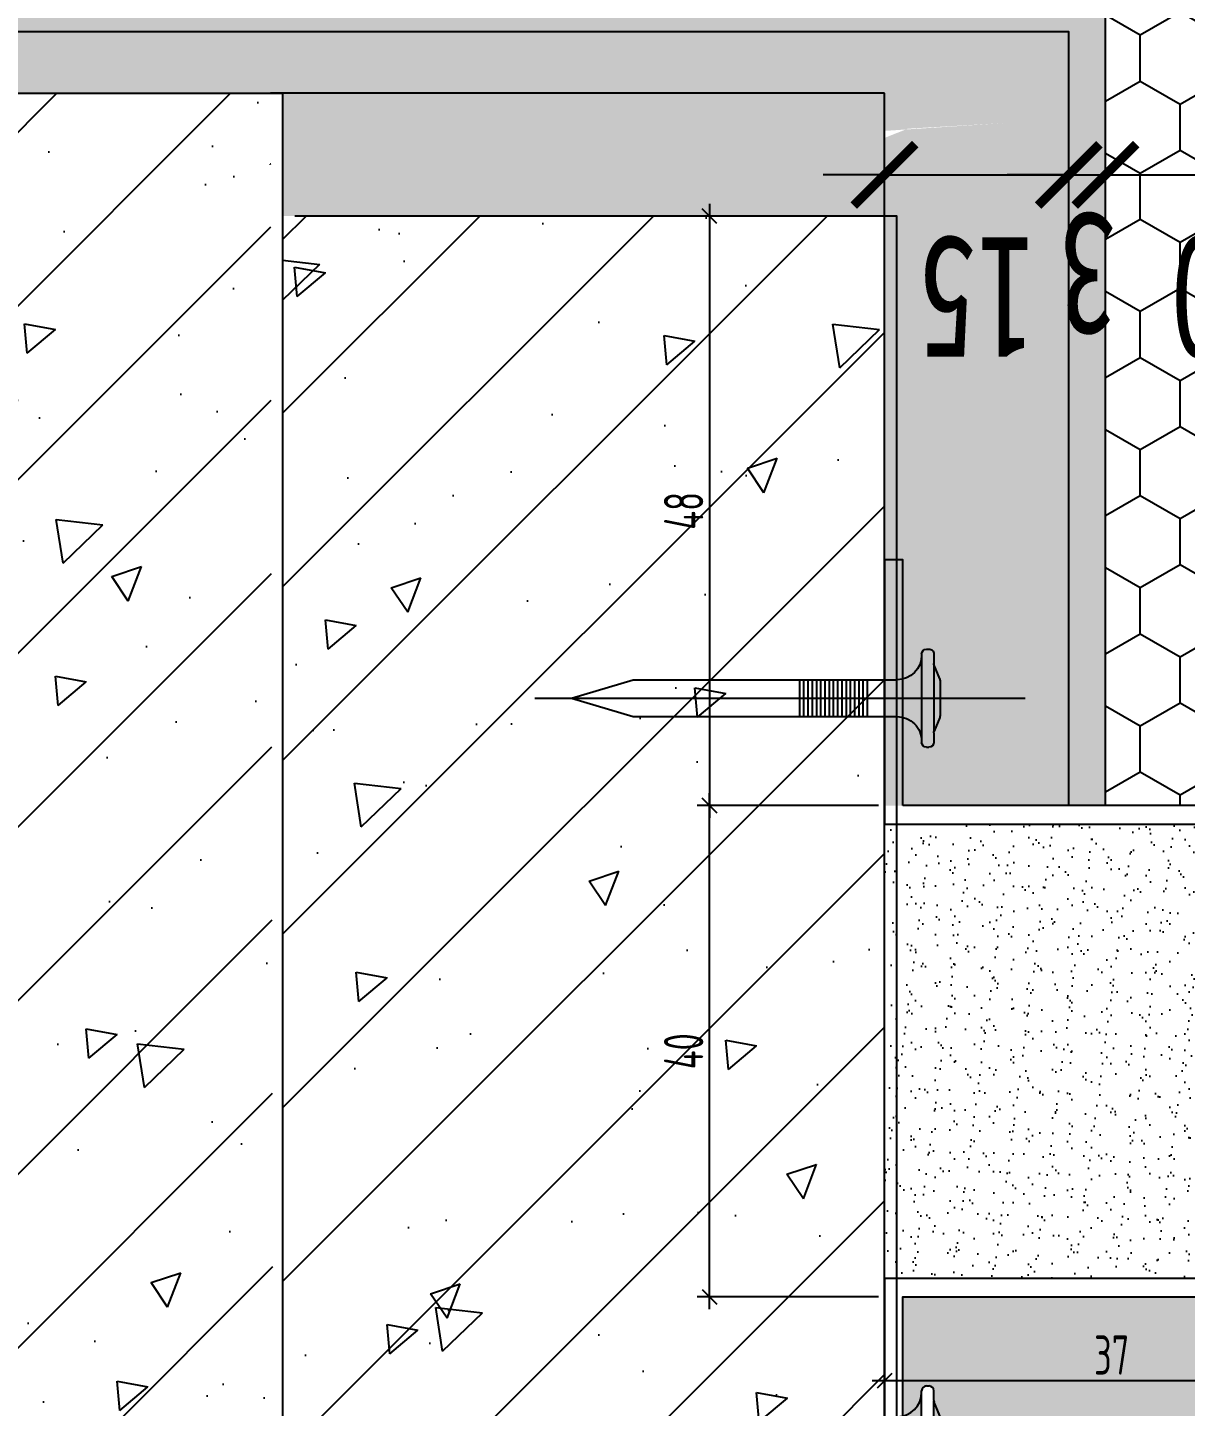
# Model space of a CAD drawing. Header units: millimetres. Extents: x 161920 to 181521, y -136232 to -127655.
# Drawn here: x 162417 to 162511.3, y -132840.7 to -132728.4 of the extents above; entities that cross this region are included whole.
import ezdxf

# ---------------------------------------------------------------- set-up
doc = ezdxf.new("R2010")
doc.units = ezdxf.units.MM
doc.header["$LTSCALE"] = 10
doc.header["$PDMODE"] = 3
for name, color, linetype in [('0BZ', 8, 'Continuous'), ('2PJ', 4, 'Continuous'), ('2TC', 8, 'Continuous'), ('95', 95, 'Continuous'), ('A-土建墙（含管井、立管）', 6, 'Continuous'), ('MISC13', 7, 'Continuous'), ('尺寸标注', 1, 'Continuous'), ('钢材', 46, 'Continuous')]:
    doc.layers.add(name, color=color, linetype=linetype)
doc.styles.add('DIM', font='SimSun.ttf', dxfattribs={"width": 0.7})
doc.styles.add('kld-T', font='ros1.shx', dxfattribs={"width": 0.75, "bigfont": 'hztxt.shx'})
doc.dimstyles.new('5', dxfattribs={"dimscale": 5, "dimtxt": 2, "dimasz": 1, "dimexe": 1, "dimexo": 1, "dimgap": 1, "dimtad": 1, "dimdec": 0, "dimzin": 0, "dimdsep": 46, "dimtxsty": 'DIM', "dimblk": 'ARCHTICK', "dimcen": 0, "dimclrd": 5, "dimclre": 5, "dimclrt": 35, "dimadec": 0, "dimazin": 0, "dimtfac": 0.5, "dimtdec": 0, "dimtix": 1, "dimtmove": 2, "dimatfit": 2, "dimldrblk": 'A', "dimfxl": 0, "dimtolj": 1, "dimtzin": 0, "dimlwd": -1, "dimlwe": -1, "dimarcsym": 0})
doc.dimstyles.new('kld-t-1', dxfattribs={"dimtxt": 3.2, "dimasz": 1.2, "dimexe": 1, "dimexo": 0.5, "dimgap": 0.5, "dimtad": 1, "dimtoh": 1, "dimdec": 0, "dimzin": 9, "dimdsep": 46, "dimtxsty": 'kld-T', "dimblk": 'OBLIQUE', "dimcen": 2.5, "dimdle": 1, "dimclrd": 256, "dimclre": 256, "dimclrt": 100, "dimadec": 0, "dimazin": 2, "dimtfac": 1, "dimtdec": 0, "dimtix": 1, "dimtmove": 2, "dimatfit": 3, "dimfxl": 0, "dimarcsym": 0})
pattern_1 = [(52.49999999999998, (163724.3272835276, -139607.2496466024), (2.447066186646712, -0.08000156479920283), [0, -1.9304, 0, -2.159, 0, -2.06375]), (82.49999999999999, (163724.3272835276, -139607.2496466024), (3.584125502841772, 2.247616415690012), [0, -1.0414, 0, -1.7399, 0, -0.66675]), (122.5, (163724.3272835276, -139608.8117466024), (0.007185923392729688, 3.95496185120729), [0, -0.6349999999999995, 0, -2.285999999999998, 0, -2.984499999999998]), (132.5, (163724.3272835276, -139608.8117466024), (1.114646616286082, 3.817782262361486), [0, -0.3174999999999999, 0, -1.4986, 0, -1.7145])]
pattern_2 = [(315, (163803.3908113526, -137857.1157297522), (0.8418990113502332, -3.086963041617522), [3.96875, -0.79375, 0, -0.79375])]

# ---------------------------------------------------------------- blocks, each defined once
blk = doc.blocks.new('射钉')
at = {"layer": '95', "linetype": 'ByBlock', "lineweight": 25}
for p, q in [((44750.72140571562, 34477.67257981701), (44750.92140571564, 34477.67257981701)), ((44750.32140571566, 34477.17257981701), (44750.32140571566, 34477.27257981687)), ((44751.32140571566, 34476.49961277843), (44751.32140571566, 34477.27257981687)), ((44751.32140571566, 34470.07257981692), (44751.32862316095, 34476.42396976985)), ((44751.79279639199, 34475.244103126), (44751.35001503926, 34476.35105650779)), ((44721.82140571566, 34473.67257981701), (44726.82140571566, 34475.17257981701)), ((44726.82140571566, 34475.17257981701), (44748.32140571566, 34475.17257981701)), ((44751.82140571566, 34472.24961277843), (44751.82140571566, 34475.09554685559)), ((44721.82140571566, 34473.67257981701), (44726.82140571566, 34472.17257981701)), ((44726.82140571566, 34472.17257981701), (44748.32140571566, 34472.17257981701)), ((44751.79279639199, 34472.10105650779), (44751.35001503926, 34470.994103126)), ((44750.32140571566, 34470.07257981692), (44750.32140571566, 34470.17257981701)), ((44750.72140571562, 34469.67257981701), (44750.92140571564, 34469.67257981701))]:
    blk.add_line(p, q, dxfattribs=at)
at = {"layer": '95', "linetype": 'ByBlock', "lineweight": -2}
for p, q in [((44750.32140571566, 34470.17257981701), (44750.32140571566, 34477.17257981701)), ((44740.39767930657, 34475.17257981701), (44740.39767930657, 34472.17257981701)), ((44740.74278752477, 34475.17257981701), (44740.74278752477, 34472.17257981701)), ((44741.08789574291, 34475.17257981701), (44741.08789574291, 34472.17257981701)), ((44741.43300396105, 34475.17257981701), (44741.43300396105, 34472.17257981701)), ((44741.77811217925, 34475.17257981701), (44741.77811217925, 34472.17257981701)), ((44742.12322039745, 34475.17257981701), (44742.12322039745, 34472.17257981701)), ((44742.46832861559, 34475.17257981701), (44742.46832861559, 34472.17257981701)), ((44742.81343683373, 34475.17257981701), (44742.81343683373, 34472.17257981701)), ((44743.15854505188, 34475.17257981701), (44743.15854505188, 34472.17257981701)), ((44743.50365327008, 34475.17257981701), (44743.50365327008, 34472.17257981701)), ((44743.84876148828, 34475.17257981701), (44743.84876148828, 34472.17257981701)), ((44744.19386970642, 34475.17257981701), (44744.19386970642, 34472.17257981701)), ((44744.53897792456, 34475.17257981701), (44744.53897792456, 34472.17257981701)), ((44744.88408614276, 34475.17257981701), (44744.88408614276, 34472.17257981701)), ((44745.2291943609, 34475.17257981701), (44745.2291943609, 34472.17257981701)), ((44745.5743025791, 34475.17257981701), (44745.5743025791, 34472.17257981701)), ((44745.91941079724, 34475.17257981701), (44745.91941079724, 34472.17257981701))]:
    blk.add_line(p, q, dxfattribs=at)
at = {"layer": '95', "linetype": 'ByBlock', "lineweight": 25}
for centre, radius, start, end in [((44750.72140571562, 34477.27257981687), 0.4, 90, 180), ((44750.92140571564, 34477.27257981687), 0.4, 0, 90), ((44748.32140571566, 34477.17257981701), 2, 270, 0), ((44751.72140571562, 34476.49961277843), 0.4, 180, 201.8014094863518), ((44751.42140571564, 34475.09554685559), 0.4, 0, 21.80140948635181), ((44748.32140571566, 34470.17257981701), 2, 0, 90), ((44751.42140571564, 34472.24961277843), 0.4, 338.1985905136482, 0), ((44751.72140571562, 34470.84554685559), 0.4, 158.1985905136482, 180), ((44750.72140571562, 34470.07257981692), 0.4, 180, 270), ((44750.92140571564, 34470.07257981692), 0.4, 270, 0)]:
    blk.add_arc(centre, radius, start, end, dxfattribs=at)
at = {"layer": '尺寸标注'}
blk.add_line((44718.82667626132, 34473.67257981701), (44758.75745416025, 34473.67257981701), dxfattribs=at)
blk = doc.blocks.new('_ArchTick')
at = {"color": 0, "linetype": 'ByBlock', "const_width": 0.15}
blk.add_lwpolyline([(-0.5, -0.5), (0.5, 0.5)], dxfattribs=at)
blk = doc.blocks.new('*D195')
at = {"color": 5, "ltscale": 0.15}
for p, q in [((162486.7761869204, -132744.3469237071), (162486.7761869204, -132735.378556684)), ((162501.7761869204, -132744.3469237071), (162501.7761869204, -132735.378556684)), ((162486.7761869204, -132740.378556684), (162481.7761869204, -132740.378556684)), ((162486.7761869204, -132740.378556684), (162501.7761869204, -132740.378556684)), ((162501.7761869204, -132740.378556684), (162506.7761869204, -132740.378556684))]:
    blk.add_line(p, q, dxfattribs=at)
at = {"layer": 'Defpoints', "color": 0, "ltscale": 0.15}
for p in [(162501.7761869204, -132740.378556684), (162486.7761869204, -132749.3469237071), (162501.7761869204, -132749.3469237071)]:
    blk.add_point(p, dxfattribs=at)
at = {"color": 5, "ltscale": 0.15, "xscale": 5, "yscale": 5, "zscale": 5}
blk.add_blockref('_ArchTick', (162486.7761869204, -132740.378556684), dxfattribs=at)
at = {"color": 5, "ltscale": 0.15, "xscale": 5, "yscale": 5, "zscale": 5, "rotation": 180}
blk.add_blockref('_ArchTick', (162501.7761869204, -132740.378556684), dxfattribs=at)
at = {"color": 35, "ltscale": 0.15, "insert": (162494.2761869204, -132750.378556684), "char_height": 10, "attachment_point": 5, "rotation": 180, "style": 'DIM'}
blk.add_mtext('\\A1;15', dxfattribs=at)
blk = doc.blocks.new('A')
for p, q in [((-1.435067392276324, 1.147654099946521), (-1.089590771724033, 1.437450103912852)), ((-1.089590771724033, 1.437450103912852), (0, 0)), ((-1.435067392276324, 1.147654099946521), (-0.3688396396728422, 0)), ((-0.3688396396728422, 3.637978807091713e-12), (-2.127066897330224, 0)), ((-1.435067392276324, -1.147654099946521), (-0.3688396396728422, 0)), ((-1.089590771724033, -1.437450103912852), (0, 0)), ((-1.435067392276324, -1.147654099946521), (-1.089590771724033, -1.437450103912852))]:
    blk.add_line(p, q)
for points in [[(-1.435067392276324, 1.147654099946521), (-1.089590771724033, 1.437450103912852), (-0.3688396396728422, 0), (0, 0)], [(-1.435067392276324, -1.147654099946521), (-1.089590771724033, -1.437450103912852), (-0.3688396396728422, 0), (0, 0)]]:
    blk.add_solid(points)
blk = doc.blocks.new('*D196')
at = {"color": 5, "ltscale": 0.15}
for p, q in [((162501.7761869204, -132744.3469237071), (162501.7761869204, -132735.378556684)), ((162504.7761869204, -132744.3469237071), (162504.7761869204, -132735.378556684)), ((162501.7761869204, -132740.378556684), (162496.7761869204, -132740.378556684)), ((162501.7761869204, -132740.378556684), (162504.7761869204, -132740.378556684)), ((162504.7761869204, -132740.378556684), (162509.7761869204, -132740.378556684))]:
    blk.add_line(p, q, dxfattribs=at)
at = {"layer": 'Defpoints', "color": 0, "ltscale": 0.15}
for p in [(162504.7761869204, -132740.378556684), (162501.7761869204, -132749.3469237071), (162504.7761869204, -132749.3469237071)]:
    blk.add_point(p, dxfattribs=at)
at = {"color": 5, "ltscale": 0.15, "xscale": 5, "yscale": 5, "zscale": 5}
blk.add_blockref('_ArchTick', (162501.7761869204, -132740.378556684), dxfattribs=at)
at = {"color": 5, "ltscale": 0.15, "xscale": 5, "yscale": 5, "zscale": 5, "rotation": 180}
blk.add_blockref('_ArchTick', (162504.7761869204, -132740.378556684), dxfattribs=at)
at = {"color": 35, "ltscale": 0.15, "insert": (162503.2761869204, -132748.442517827), "char_height": 10, "attachment_point": 5, "rotation": 180, "style": 'DIM'}
blk.add_mtext('\\A1;3', dxfattribs=at)
blk = doc.blocks.new('*D197')
at = {"color": 5, "ltscale": 0.15}
for p, q in [((162504.7761869204, -132744.3469237071), (162504.7761869204, -132735.378556684)), ((162524.815285632, -132744.3469237071), (162524.815285632, -132735.378556684)), ((162504.7761869204, -132740.378556684), (162524.815285632, -132740.378556684))]:
    blk.add_line(p, q, dxfattribs=at)
at = {"layer": 'Defpoints', "color": 0, "ltscale": 0.15}
for p in [(162524.815285632, -132740.378556684), (162504.7761869204, -132749.3469237071), (162524.815285632, -132749.3469237071)]:
    blk.add_point(p, dxfattribs=at)
at = {"color": 5, "ltscale": 0.15, "xscale": 5, "yscale": 5, "zscale": 5, "rotation": 180}
blk.add_blockref('_ArchTick', (162504.7761869204, -132740.378556684), dxfattribs=at)
at = {"color": 5, "ltscale": 0.15, "xscale": 5, "yscale": 5, "zscale": 5}
blk.add_blockref('_ArchTick', (162524.815285632, -132740.378556684), dxfattribs=at)
at = {"color": 35, "ltscale": 0.15, "insert": (162514.7957362762, -132750.378556684), "char_height": 10, "attachment_point": 5, "rotation": 180, "style": 'DIM'}
blk.add_mtext('\\A1;20', dxfattribs=at)
blk = doc.blocks.new('_Oblique')
at = {"color": 0, "linetype": 'ByBlock', "lineweight": -2}
blk.add_line((-0.5, -0.5), (0.5, 0.5), dxfattribs=at)
blk = doc.blocks.new('*D202')
at = {"layer": '0BZ', "lineweight": -2}
for p, q in [((162472.5250033647, -132742.7327897464), (162472.5250033647, -132792.7327897464)), ((162486.2761869204, -132743.7327897464), (162471.5250033647, -132743.7327897464)), ((162486.2761869204, -132791.7327897464), (162471.5250033647, -132791.7327897464))]:
    blk.add_line(p, q, dxfattribs=at)
at = {"layer": 'Defpoints', "color": 0}
for p in [(162486.7761869204, -132743.7327897464), (162472.5250033647, -132791.7327897464), (162486.7761869204, -132791.7327897464)]:
    blk.add_point(p, dxfattribs=at)
at = {"layer": '0BZ', "lineweight": -2, "xscale": 1.2, "yscale": 1.2, "zscale": 1.2}
for p, rotation in [((162472.5250033647, -132743.7327897464), 90), ((162472.5250033647, -132791.7327897464), 270)]:
    blk.add_blockref('_Oblique', p, dxfattribs=dict(at, rotation=rotation))
at = {"layer": '0BZ', "color": 100, "insert": (162470.4250033648, -132767.7327897463), "char_height": 3.2, "attachment_point": 5, "rotation": 90, "style": 'kld-T'}
blk.add_mtext('48', dxfattribs=at)
blk = doc.blocks.new('*D206')
at = {"layer": '0BZ', "lineweight": -2}
for p, q in [((162486.7761869204, -132832.2327897468), (162486.7761869204, -132839.5684673878)), ((162523.7758595856, -132832.2327897468), (162523.7758595856, -132839.5684673878)), ((162524.7758595856, -132838.5684673878), (162485.7761869204, -132838.5684673878))]:
    blk.add_line(p, q, dxfattribs=at)
at = {"layer": 'Defpoints', "color": 0}
for p in [(162486.7761869204, -132831.7327897468), (162523.7758595856, -132831.7327897468), (162486.7761869204, -132838.5684673878)]:
    blk.add_point(p, dxfattribs=at)
at = {"layer": '0BZ', "lineweight": -2, "xscale": 1.2, "yscale": 1.2, "zscale": 1.2, "rotation": 180}
blk.add_blockref('_Oblique', (162486.7761869204, -132838.5684673878), dxfattribs=at)
at = {"layer": '0BZ', "lineweight": -2, "xscale": 1.2, "yscale": 1.2, "zscale": 1.2}
blk.add_blockref('_Oblique', (162523.7758595856, -132838.5684673878), dxfattribs=at)
at = {"layer": '0BZ', "color": 100, "insert": (162505.276023253, -132836.4684673878), "char_height": 3.2, "attachment_point": 5, "style": 'kld-T'}
blk.add_mtext('37', dxfattribs=at)
blk = doc.blocks.new('*D207')
at = {"layer": '0BZ', "lineweight": -2}
for p, q in [((162472.5250033647, -132832.7327897468), (162472.5250033647, -132790.7327897464)), ((162486.2761869204, -132791.7327897464), (162471.5250033647, -132791.7327897464)), ((162486.2761869204, -132831.7327897468), (162471.5250033647, -132831.7327897468))]:
    blk.add_line(p, q, dxfattribs=at)
at = {"layer": 'Defpoints', "color": 0}
for p in [(162472.5250033647, -132791.7327897464), (162486.7761869204, -132791.7327897464), (162486.7761869204, -132831.7327897468)]:
    blk.add_point(p, dxfattribs=at)
at = {"layer": '0BZ', "lineweight": -2, "xscale": 1.2, "yscale": 1.2, "zscale": 1.2}
for p, rotation in [((162472.5250033647, -132791.7327897464), 90), ((162472.5250033647, -132831.7327897468), 270)]:
    blk.add_blockref('_Oblique', p, dxfattribs=dict(at, rotation=rotation))
at = {"layer": '0BZ', "color": 100, "insert": (162470.4250033648, -132811.7327897466), "char_height": 3.2, "attachment_point": 5, "rotation": 90, "style": 'kld-T'}
blk.add_mtext('40', dxfattribs=at)

msp = doc.modelspace()

# ---------------------------------------------------------------- hatches: boundary and pattern name
at = {"layer": '2TC'}
h = msp.add_hatch(dxfattribs=at)
h.set_pattern_fill('ANSI36', color=250, scale=0.5, angle=-90.00000000000001)
h.set_pattern_definition(pattern_2)
edge = h.paths.add_edge_path()
edge.add_line((162537.8348865753, -132786.689961257), (162537.7761850056, -132682.729398745))
edge.add_line((162537.7761850056, -132682.729398745), (162437.7689993009, -132682.7327897456))
edge.add_line((162437.7689993009, -132682.7327897456), (162237.7689992998, -132682.7327580499))
edge.add_line((162237.7689992998, -132682.7327580499), (162237.7689992998, -132685.7327897456))
edge.add_line((162237.7689992998, -132685.7327897456), (162534.7761869204, -132685.7327897456))
edge.add_line((162534.7761869204, -132685.7327897456), (162534.7761869204, -132786.7327897456))
edge.add_line((162534.7761869204, -132786.7327897456), (162537.8373849038, -132786.7327897456))
h = msp.add_hatch(dxfattribs=at)
h.set_pattern_fill('玻璃5', color=250, scale=30, angle=-180, style=0)
h.set_pattern_definition([(90, (163803.3908113526, -137857.1157297522), (3.247595250000001, 5.624999999999999), [3.75, -7.5]), (330.0000000000001, (163803.3908113526, -137857.1157297522), (3.247595271287467, -5.624999987709675), [3.749999999999997, -7.499999999999995]), (30.00000000000001, (163803.3908113526, -137857.1157297522), (6.495190521287468, 1.229032481453161e-08), [-7.499999999999996, 3.749999999999998])])
h.paths.add_polyline_path([(162237.7689992998, -132725.7327897456), (162237.7689992998, -132695.7327897456), (162437.7689993009, -132695.7327897456), (162524.7761869204, -132695.7327897456), (162524.815285632, -132786.7327897456), (162524.815285632, -132791.7327897456), (162524.7761869204, -132791.7327897456), (162504.7761869204, -132791.7327897456), (162504.7761869204, -132725.7327897456)])
h = msp.add_hatch(dxfattribs=at)
h.set_pattern_fill('ANSI36', color=250, scale=0.5, angle=-90.00000000000001)
h.set_pattern_definition(pattern_2)
h.paths.add_polyline_path([(162504.7761869204, -132725.7327897456), (162504.7761869204, -132791.732789746), (162501.7761869204, -132791.732789746), (162501.7761869204, -132728.7327897456), (162237.7689992998, -132728.7327897456), (162237.7689992998, -132725.7327897456), (162437.7689993009, -132725.7327897456)])
h = msp.add_hatch(dxfattribs=at)
h.set_pattern_fill('AR-SAND', color=250, scale=0.05, angle=-180, style=0)
h.set_pattern_definition(pattern_1)
h.paths.add_polyline_path([(162488.6718379442, -132736.6196606678), (162496.5156467657, -132736.1621051533), (162486.7761869203, -132736.7979596966), (162486.7761869203, -132737.3693363129)], flags=16)
h.paths.add_polyline_path([(162502.0623471725, -132791.6383940681), (162486.7761869204, -132791.7327897456), (162486.7761869204, -132743.7327897456), (162437.7689993009, -132743.7327897456), (162437.7689992998, -132733.7327897458), (162237.7689992998, -132733.732789746), (162237.7689992998, -132728.7327897456), (162437.7689993009, -132728.7327897456), (162501.7761869204, -132728.7327897456)])
h = msp.add_hatch(dxfattribs=at)
h.set_pattern_fill('钢筋混凝土', color=250, scale=4, angle=-180, style=0)
h.set_pattern_definition([(44.99999999999999, (163603.3908113526, -137857.1157297523), (7.071067811865474, -7.071067811865476), []), (39.99999999999999, (163603.3908113526, -137857.1157297523), (-2.510085399303798, 28.69040730403014), [3, -32.99999999999999]), (94.99999999999997, (163603.3908113526, -137857.1157297523), (30.08768534800047, -5.550053344520007), [2.4, -26.4]), (349.5486, (163603.1816377526, -137854.7248625523), (27.57758168243815, 23.14037526856086), [2.5496076, -28.04568447999999]), (43.8158, (163611.3908113526, -137857.1157297523), (-6.620760573160713, 42.68964194502578), [4.499999999999993, -49.49999999999994]), (353.3644, (163610.8390790726, -137853.5582599523), (38.96471483601768, 37.38650822194813), [3.824411519999996, -42.06851999999994]), (98.81580000000001, (163611.3908113526, -137857.1157297523), (38.96474403701299, 37.38647780534508), [3.599999999999999, -39.59999999999999]), (68.99999999999997, (163609.3908113526, -137853.1157297523), (-16.10475562661355, 23.87628208473847), [3, -33]), (123.9999999999999, (163609.3908113526, -137853.1157297523), (29.00600180187412, 9.732613276863262), [2.399999999999999, -26.39999999999999]), (18.54859999999999, (163608.0487471126, -137851.1260404323), (12.9012198683981, 33.6089051432596), [2.549607599999999, -28.04568447999999]), (52.49999999999998, (163603.3908113526, -137857.1157297523), (13.31575415325246, 0.4863942126916238), [0, -26.08, 0, -26.8, 0, -26.5]), (82.49999999999999, (163603.3908113526, -137857.1157297523), (15.77646847529441, 10.52278149768594), [0, -15.28, 0, -25.48, 0, -10.1]), (122.5, (163603.3908113526, -137866.0357297523), (-0.9021948693751854, 21.35289744689636), [0, -9.99999999999999, 0, -31.19999999999998, 0, -41.39999999999996]), (132.5, (163603.3908113526, -137870.0357297523), (4.004199293292714, 23.32744677369545), [0, -13, 0, -20.72, 0, -29.4])])
h.paths.add_polyline_path([(162237.7689993009, -132933.7327897456), (162237.7689992998, -132733.732789746), (162436.776186921, -132733.7327897455), (162437.7689992999, -133193.3331146983), (162237.7689992999, -133193.3331146983)])
h = msp.add_hatch(dxfattribs=at)
h.set_pattern_fill('钢筋混凝土', color=250, scale=4, angle=-180, style=0)
h.set_pattern_definition([(44.99999999999999, (163803.3908113526, -137857.1157297522), (7.071067811865474, -7.071067811865476), []), (39.99999999999999, (163803.3908113526, -137857.1157297522), (-2.510085399303798, 28.69040730403014), [3, -32.99999999999999]), (94.99999999999997, (163803.3908113526, -137857.1157297522), (30.08768534800047, -5.550053344520007), [2.4, -26.4]), (349.5486, (163803.1816377526, -137854.7248625522), (27.57758168243815, 23.14037526856086), [2.5496076, -28.04568447999999]), (43.8158, (163811.3908113526, -137857.1157297522), (-6.620760573160713, 42.68964194502578), [4.499999999999993, -49.49999999999994]), (353.3644, (163810.8390790726, -137853.5582599522), (38.96471483601768, 37.38650822194813), [3.824411519999996, -42.06851999999994]), (98.81580000000001, (163811.3908113526, -137857.1157297522), (38.96474403701299, 37.38647780534508), [3.599999999999999, -39.59999999999999]), (68.99999999999997, (163809.3908113526, -137853.1157297522), (-16.10475562661355, 23.87628208473847), [3, -33]), (123.9999999999999, (163809.3908113526, -137853.1157297522), (29.00600180187412, 9.732613276863262), [2.399999999999999, -26.39999999999999]), (18.54859999999999, (163808.0487471126, -137851.1260404322), (12.9012198683981, 33.6089051432596), [2.549607599999999, -28.04568447999999]), (52.49999999999998, (163803.3908113526, -137857.1157297522), (13.31575415325246, 0.4863942126916238), [0, -26.08, 0, -26.8, 0, -26.5]), (82.49999999999999, (163803.3908113526, -137857.1157297522), (15.77646847529441, 10.52278149768594), [0, -15.28, 0, -25.48, 0, -10.1]), (122.5, (163803.3908113526, -137866.0357297522), (-0.9021948693751854, 21.35289744689636), [0, -9.999999999999991, 0, -31.19999999999998, 0, -41.39999999999996]), (132.5, (163803.3908113526, -137870.0357297522), (4.004199293292714, 23.32744677369545), [0, -13, 0, -20.72, 0, -29.4])])
h.paths.add_polyline_path([(162437.7689993009, -132933.7327897456), (162437.7689993009, -132743.7327897456), (162486.7761869204, -132743.7327897456), (162486.7761869204, -132933.7327897455)])
h = msp.add_hatch(dxfattribs=at)
h.set_pattern_fill('AR-SAND', color=251, scale=0.05, angle=-180, style=0)
h.set_pattern_definition(pattern_1)
edge = h.paths.add_edge_path()
edge.add_line((162522.2758595856, -132816.5327897462), (162522.2758595856, -132830.2327897456))
edge.add_line((162522.2758595856, -132830.2327897456), (162488.2761869204, -132830.2327897456))
edge.add_line((162488.2761869204, -132830.2327897456), (162486.7761869204, -132830.2327897456))
edge.add_line((162486.7761869204, -132830.2327897456), (162486.7761869204, -132793.2327897456))
edge.add_line((162486.7761869204, -132793.2327897456), (162488.2761869204, -132793.2327897456))
edge.add_line((162488.2761869204, -132793.2327897456), (162522.2758595856, -132793.2327897456))
edge.add_line((162522.2758595856, -132793.2327897456), (162522.2758595856, -132806.9327897459))
edge.add_ellipse((162528.6758595855, -132811.732789746), major_axis=(5.656854249492454, 5.656854249492452), ratio=0.9999999999988631, start_angle=98.13010235314633, end_angle=171.8698976469188)
h.paths.add_polyline_path([(162490.3476154918, -132784.2568524297), (162498.2047583489, -132784.2568524297), (162498.2047583489, -132791.7568524297), (162490.3476154918, -132791.7568524297)], flags=9)
h = msp.add_hatch(dxfattribs=at)
h.set_pattern_fill('AR-SAND', color=250, scale=0.05, angle=180, style=0)
h.set_pattern_definition([(217.5, (255127.4157710288, -34785.35229933757), (0.0800015647992014, -2.447066186646712), [0, -1.9304, 0, -2.158999999999999, 0, -2.063749999999999]), (187.5, (255127.4157710288, -34785.35229933757), (-2.247616415690014, -3.584125502841771), [0, -1.0414, 0, -1.7399, 0, -0.6667500000000001]), (147.4999999999999, (255128.9778710288, -34785.35229933757), (-3.95496185120729, -0.007185923392727357), [0, -0.635, 0, -2.286, 0, -2.9845]), (137.5, (255128.9778710288, -34785.35229933757), (-3.817782262361486, -1.11464661628608), [0, -0.3174999999999998, 0, -1.498599999999999, 0, -1.714499999999999])])
edge = h.paths.add_edge_path(flags=16)
edge.add_ellipse((162490.2005444962, -132839.3861436951), major_axis=(-0.2828427124768496, 0.2828427124768497), ratio=1, start_angle=315, end_angle=405, ccw=False)
edge.add_ellipse((162490.404467604, -132839.3302590335), major_axis=(-0.2828427124764656, 0.2828427124764659), ratio=1, start_angle=216.9688387703607, end_angle=345.65102620457264, ccw=False)
edge.add_line((162490.8005444963, -132839.3861436949), (162490.8005444963, -132840.2361436951))
edge.add_line((162490.8005444963, -132840.2361436952), (162490.8077399207, -132840.2541322561))
edge.add_line((162490.8077399207, -132840.2541322561), (162490.8046353808, -132842.986143695))
edge.add_line((162490.8046353808, -132842.9861436949), (162489.8005444963, -132842.9861436949))
edge.add_line((162489.8005444963, -132842.9861436949), (162489.8005444962, -132839.3861436951))
edge = h.paths.add_edge_path(flags=16)
edge.add_ellipse((162527.7758595856, -132827.732789746), major_axis=(-2.828427124746668, -2.828427124746667), ratio=1, start_angle=315, end_angle=405, ccw=False)
edge.add_line((162523.7758595856, -132827.732789746), (162523.7758595856, -132795.732789746))
edge.add_ellipse((162527.7758595856, -132795.732789746), major_axis=(-2.828427124752989, -2.828427124752988), ratio=1, start_angle=225.0000000002084, end_angle=314.99999999979156, ccw=False)
edge.add_line((162527.7758595856, -132791.732789746), (162539.7758595856, -132791.732789746))
edge.add_ellipse((162539.7758595856, -132795.732789746), major_axis=(-2.828427124746668, -2.828427124746668), ratio=1, start_angle=135, end_angle=225, ccw=False)
edge.add_line((162543.7758595856, -132795.732789746), (162543.7758595856, -132802.832574463))
edge.add_line((162543.7758595856, -132802.832574463), (162543.4043119111, -132802.832574463))
edge.add_line((162543.4043119111, -132802.832574463), (162542.9981371688, -132802.0825744629))
edge.add_line((162542.9981371688, -132802.0825744629), (162542.7760568685, -132802.832574463))
edge.add_line((162542.7760568685, -132802.832574463), (162541.4043119111, -132802.832574463))
edge.add_line((162541.4043119111, -132802.832574463), (162541.2758595856, -132802.5953877694))
edge.add_line((162541.2758595856, -132802.5953877694), (162541.2758595856, -132795.232789746))
edge.add_ellipse((162540.2758595856, -132795.232789746), major_axis=(0.707106781188247, -0.7071067811882473), ratio=0.9999999999951927, start_angle=45.00000000013772, end_angle=134.9999999998623)
edge.add_line((162540.2758595856, -132794.232789746), (162527.2758595856, -132794.232789746))
edge.add_ellipse((162527.2758595856, -132795.232789746), major_axis=(0.7071067811882471, 0.7071067811882468), ratio=0.999999999995193, start_angle=45.00000000013771, end_angle=134.9999999998623)
edge.add_line((162526.2758595856, -132795.232789746), (162526.2758595856, -132828.232789746))
edge.add_ellipse((162527.2758595856, -132828.232789746), major_axis=(0.707106781192124, 0.7071067811921237), ratio=0.9999999999842277, start_angle=134.9999999995482, end_angle=225.0000000004518)
edge.add_line((162527.2758595856, -132829.232789746), (162540.2758595856, -132829.232789746))
edge.add_ellipse((162540.2758595856, -132828.232789746), major_axis=(0.7071067811921239, -0.7071067811921242), ratio=0.9999999999842275, start_angle=314.9999999995482, end_angle=405.0000000004518)
edge.add_line((162541.2758595856, -132828.232789746), (162541.2758595856, -132807.3325744628))
edge.add_line((162541.2758595856, -132807.3325744628), (162541.3283401949, -132807.3325744628))
edge.add_line((162541.3283401949, -132807.3325744628), (162541.7345149374, -132808.0825744629))
edge.add_line((162541.7345149374, -132808.0825744629), (162541.9565952376, -132807.3325744629))
edge.add_line((162541.9565952376, -132807.3325744629), (162543.3283401949, -132807.3325744628))
edge.add_line((162543.3283401949, -132807.3325744628), (162543.7758595856, -132808.1589171867))
edge.add_line((162543.7758595856, -132808.1589171867), (162543.7758595856, -132827.732789746))
edge.add_ellipse((162539.7758595856, -132827.732789746), major_axis=(-2.828427124753944, 2.828427124753944), ratio=1, start_angle=134.9999999997916, end_angle=225.0000000002084, ccw=False)
edge.add_line((162539.7758595856, -132831.732789746), (162527.7758595856, -132831.732789746))
edge = h.paths.add_edge_path(flags=17)
edge.add_ellipse((162528.6758595855, -132811.732789746), major_axis=(-5.656854249487823, -5.656854249487822), ratio=1, start_angle=314.99999999979156, end_angle=351.86989764699047, ccw=False)
edge.add_line((162520.6758595855, -132811.732789746), (162522.2758595856, -132811.732789746))
edge.add_line((162522.2758595856, -132811.732789746), (162522.2758595856, -132816.5327897461))
edge = h.paths.add_edge_path()
edge.add_ellipse((162550.3999699119, -132805.0825744629), major_axis=(6.347051955474221, -6.347051955474224), ratio=0.9999999999982057, start_angle=3.053013157350907, end_angle=45.00000000005141)
edge.add_line((162559.3760568684, -132805.0825744629), (162558.8601763042, -132805.0825744629))
edge.add_line((162558.8601763042, -132805.0825744629), (162558.8601763042, -132804.8325744629))
edge.add_line((162558.8601763042, -132804.8325744629), (162559.3725747205, -132804.8325744629))
edge.add_line((162559.3725747205, -132804.8325744629), (162560.6551442157, -132805.0825744629))
edge.add_line((162560.6551442157, -132805.0825744629), (162559.3760568685, -132805.0825744629))
edge.add_ellipse((162550.3999699119, -132805.0825744629), major_axis=(6.347051955483491, -6.347051955483494), ratio=0.9999999999999903, start_angle=45.00000000000029, end_angle=86.94698684253042)
edge.add_line((162557.0760568684, -132799.0825744629), (162554.7760568684, -132799.0825744629))
edge.add_line((162554.7760568685, -132799.0825744629), (162554.7760568685, -132802.832574463))
edge.add_line((162554.7760568685, -132802.832574463), (162553.4043119111, -132802.832574463))
edge.add_line((162553.4043119111, -132802.832574463), (162552.9981371688, -132802.0825744629))
edge.add_line((162552.9981371688, -132802.0825744629), (162552.7760568685, -132802.832574463))
edge.add_line((162552.7760568685, -132802.832574463), (162551.4043119111, -132802.832574463))
edge.add_line((162551.4043119111, -132802.832574463), (162550.9981371688, -132802.0825744629))
edge.add_line((162550.9981371688, -132802.0825744629), (162550.7760568685, -132802.832574463))
edge.add_line((162550.7760568685, -132802.832574463), (162549.4043119111, -132802.832574463))
edge.add_line((162549.4043119111, -132802.832574463), (162548.9981371688, -132802.0825744629))
edge.add_line((162548.9981371688, -132802.0825744629), (162548.7760568685, -132802.832574463))
edge.add_line((162548.7760568685, -132802.832574463), (162547.4043119111, -132802.832574463))
edge.add_line((162547.4043119111, -132802.832574463), (162546.9981371688, -132802.0825744629))
edge.add_line((162546.9981371688, -132802.0825744629), (162546.7760568685, -132802.832574463))
edge.add_line((162546.7760568685, -132802.832574463), (162545.4043119111, -132802.832574463))
edge.add_line((162545.4043119111, -132802.832574463), (162544.9981371688, -132802.0825744629))
edge.add_line((162544.9981371688, -132802.0825744629), (162544.7760568685, -132802.832574463))
edge.add_line((162544.7760568685, -132802.832574463), (162543.4043119111, -132802.832574463))
edge.add_line((162543.4043119111, -132802.832574463), (162542.9981371688, -132802.0825744629))
edge.add_line((162542.9981371688, -132802.0825744629), (162542.7760568685, -132802.832574463))
edge.add_line((162542.7760568685, -132802.832574463), (162541.4043119111, -132802.832574463))
edge.add_line((162541.4043119111, -132802.832574463), (162540.9981371688, -132802.0825744629))
edge.add_line((162540.9981371688, -132802.0825744629), (162540.7760568685, -132802.832574463))
edge.add_line((162540.7760568685, -132802.832574463), (162539.4043119111, -132802.832574463))
edge.add_line((162539.4043119111, -132802.832574463), (162538.9981371688, -132802.0825744629))
edge.add_line((162538.9981371688, -132802.0825744629), (162538.7760568685, -132802.832574463))
edge.add_line((162538.7760568685, -132802.832574463), (162537.4043119111, -132802.832574463))
edge.add_line((162537.4043119111, -132802.832574463), (162536.9981371688, -132802.0825744629))
edge.add_line((162536.9981371688, -132802.0825744629), (162536.7760568685, -132802.832574463))
edge.add_line((162536.7760568685, -132802.832574463), (162535.4043119111, -132802.832574463))
edge.add_line((162535.4043119111, -132802.832574463), (162534.9981371688, -132802.0825744629))
edge.add_line((162534.9981371688, -132802.0825744629), (162534.7760568685, -132802.832574463))
edge.add_line((162534.7760568685, -132802.832574463), (162534.7760568685, -132807.3325744629))
edge.add_line((162534.7760568685, -132807.3325744629), (162535.3283401949, -132807.3325744629))
edge.add_line((162535.3283401949, -132807.3325744629), (162535.7345149374, -132808.0825744629))
edge.add_line((162535.7345149374, -132808.0825744629), (162535.9565952376, -132807.3325744629))
edge.add_line((162535.9565952376, -132807.3325744629), (162537.3283401949, -132807.3325744628))
edge.add_line((162537.3283401949, -132807.3325744628), (162537.7345149374, -132808.0825744629))
edge.add_line((162537.7345149374, -132808.0825744629), (162537.9565952376, -132807.3325744629))
edge.add_line((162537.9565952376, -132807.3325744629), (162539.3283401949, -132807.3325744628))
edge.add_line((162539.3283401949, -132807.3325744628), (162539.7345149374, -132808.0825744629))
edge.add_line((162539.7345149374, -132808.0825744629), (162539.9565952376, -132807.3325744629))
edge.add_line((162539.9565952376, -132807.3325744629), (162541.3283401949, -132807.3325744628))
edge.add_line((162541.3283401949, -132807.3325744628), (162541.7345149374, -132808.0825744629))
edge.add_line((162541.7345149374, -132808.0825744629), (162541.9565952376, -132807.3325744629))
edge.add_line((162541.9565952376, -132807.3325744629), (162543.3283401949, -132807.3325744628))
edge.add_line((162543.3283401949, -132807.3325744628), (162543.7345149374, -132808.0825744629))
edge.add_line((162543.7345149374, -132808.0825744629), (162543.9565952376, -132807.3325744629))
edge.add_line((162543.9565952376, -132807.3325744629), (162545.3283401949, -132807.3325744629))
edge.add_line((162545.3283401949, -132807.3325744628), (162545.7345149374, -132808.0825744629))
edge.add_line((162545.7345149374, -132808.082574463), (162545.9565952376, -132807.3325744629))
edge.add_line((162545.9565952376, -132807.3325744629), (162547.3283401949, -132807.3325744628))
edge.add_line((162547.3283401949, -132807.3325744628), (162547.7345149374, -132808.0825744629))
edge.add_line((162547.7345149374, -132808.0825744629), (162547.9565952376, -132807.3325744629))
edge.add_line((162547.9565952376, -132807.3325744629), (162549.3283401949, -132807.3325744628))
edge.add_line((162549.3283401949, -132807.3325744628), (162549.7345149374, -132808.0825744629))
edge.add_line((162549.7345149374, -132808.0825744629), (162549.9565952376, -132807.3325744629))
edge.add_line((162549.9565952376, -132807.3325744629), (162551.3283401949, -132807.3325744628))
edge.add_line((162551.3283401949, -132807.3325744628), (162551.7345149374, -132808.0825744629))
edge.add_line((162551.7345149374, -132808.0825744629), (162551.9565952376, -132807.3325744629))
edge.add_line((162551.9565952376, -132807.3325744629), (162553.3283401949, -132807.3325744629))
edge.add_line((162553.3283401949, -132807.3325744628), (162553.7345149374, -132808.0825744629))
edge.add_line((162553.7345149374, -132808.082574463), (162553.9565952376, -132807.3325744629))
edge.add_line((162553.9565952376, -132807.3325744629), (162554.7760568685, -132807.3325744629))
edge.add_line((162554.7760568685, -132807.3325744628), (162554.7760568685, -132811.0825744629))
edge.add_line((162554.7760568685, -132811.0825744629), (162557.0760568684, -132811.0825744629))
h.paths.add_polyline_path([(162437.7689993009, -132948.7327897456), (162437.7689993009, -132933.7327897456), (162486.7761869204, -132933.7327897456), (162486.7761869204, -132851.7327897456), (162488.2761869204, -132851.7327897456), (162488.2761869204, -132831.7327897456), (162522.2758595856, -132831.7327897456), (162523.7758595856, -132831.7327897456), (162523.7758595856, -132791.7327897456), (162524.7761869204, -132791.7327897456), (162524.815285632, -132791.7327897456), (162543.7761869204, -132791.7327897456), (162543.7761869204, -132846.7327897456), (162543.7761869204, -132851.7325843363), (162533.7761869204, -132851.7325843363), (162528.7761869204, -132851.7325843363), (162528.7761869204, -132948.7327897456), (162452.7689993009, -132948.7327897458)])
h.paths.add_polyline_path([(162452.7689993009, -132948.7327897458), (162452.7689993009, -133193.3331146983), (162437.7689993009, -133193.3331146983), (162437.7689993009, -132948.7327897458)])
edge = h.paths.add_edge_path(flags=17)
edge.add_line((162452.7689993009, -132948.7327897458), (162452.7689993009, -133193.3331146984))

# ---------------------------------------------------------------- linework, layer by layer
at = {"layer": '2PJ'}
for points in [[(162237.7689992998, -132695.7327897456), (162524.815285632, -132695.7327897456), (162524.815285632, -132786.7327897456), (162524.815285632, -132791.7327897456), (162524.7761869204, -132791.7327897456), (162504.7761869204, -132791.7327897456), (162504.7761869204, -132725.7327897456), (162237.7689992998, -132725.7327897456)], [(162501.7761869204, -132791.7327897456), (162501.7761869204, -132728.7327897456), (162237.7689992998, -132728.7327897456)]]:
    msp.add_lwpolyline(points, dxfattribs=at)
at = {"layer": 'A-土建墙（含管井、立管）', "color": 6}
for p, q in [((162237.7689993002, -132733.7327897458), (162437.7689993009, -132733.7327897458)), ((162486.7761869199, -132733.7327897455), (162436.776186921, -132733.7327897455))]:
    msp.add_line(p, q, dxfattribs=at)
at = {"layer": 'A-土建墙（含管井、立管）', "color": 251}
msp.add_line((162486.7761869203, -132933.7327897456), (162486.7761869203, -132733.7327897456), dxfattribs=at)
at = {"layer": 'A-土建墙（含管井、立管）', "color": 6}
for points in [[(162237.7689993002, -132733.7327897459), (162437.7689992998, -132733.7327897458), (162437.7689992999, -133193.3331146983)], [(162438.7618116797, -132933.7327897456), (162487.7689992992, -132933.7327897456), (162487.7689992992, -132743.7327897456), (162438.7618116797, -132743.7327897456)]]:
    msp.add_lwpolyline(points, dxfattribs=at)
at = {"layer": '钢材'}
msp.add_lwpolyline([(162488.2761869204, -132791.732789746), (162488.2761869204, -132771.732789746), (162486.7761869204, -132771.732789746), (162486.7761869204, -132793.232789746), (162488.2761869204, -132793.232789746), (162522.2758595856, -132793.232789746), (162522.2758595856, -132830.232789746), (162488.2761869204, -132830.232789746), (162486.7761869204, -132830.232789746), (162486.7761869204, -132851.732789746), (162488.2761869204, -132851.732789746), (162488.2761869204, -132831.732789746), (162522.2758595856, -132831.732789746), (162523.7758595856, -132831.732789746), (162523.7758595856, -132791.732789746)], close=True, dxfattribs=at)

# ---------------------------------------------------------------- block references
at = {"layer": 'MISC13', "color": 0, "linetype": 'ByBlock', "extrusion": (0, 0, -1), "zscale": -1, "rotation": 180}
msp.add_blockref('射钉', (-117739.4791387806, -98309.31356387818), dxfattribs=at)
at = {"layer": 'MISC13', "color": 0, "linetype": 'ByBlock'}
msp.add_blockref('射钉', (117739.4791387806, -167316.6587235119), dxfattribs=at)

# ---------------------------------------------------------------- dimensions: what is measured, and where the dimension line sits
at = {"color": 1, "ltscale": 0.15}
for p1, p2, picture, middle in [((162486.7761869204, -132749.3469237071), (162501.7761869204, -132749.3469237071), '*D195', (162494.2761869204, -132750.378556684)), ((162504.7761869204, -132749.3469237071), (162524.815285632, -132749.3469237071), '*D197', (162514.7957362762, -132750.378556684))]:
    dim = msp.add_aligned_dim(p1=p1, p2=p2, distance=8.968367023102473, dimstyle='5', dxfattribs=at)
    dim.commit()
    dim.dimension.update_dxf_attribs({"geometry": picture, "text_midpoint": middle})
dim = msp.add_linear_dim(base=(162504.7761869204, -132740.378556684), p1=(162501.7761869204, -132749.3469237071), p2=(162504.7761869204, -132749.3469237071), angle=0, dimstyle='5', dxfattribs=at)
dim.commit()
dim.dimension.update_dxf_attribs({"geometry": '*D196', "text_midpoint": (162503.2761869204, -132748.442517827), "dimtype": 161})
at = {"layer": '0BZ'}
for p1, picture, middle in [((162486.7761869204, -132743.7327897464), '*D202', (162470.4250033648, -132767.7327897463)), ((162486.7761869204, -132831.7327897468), '*D207', (162470.4250033648, -132811.7327897466))]:
    dim = msp.add_linear_dim(base=(162472.5250033647, -132791.7327897464), p1=p1, p2=(162486.7761869204, -132791.7327897464), angle=90, dimstyle='kld-t-1', dxfattribs=at)
    dim.commit()
    dim.dimension.update_dxf_attribs({"geometry": picture, "text_midpoint": middle})
dim = msp.add_linear_dim(base=(162486.7761869204, -132838.5684673878), p1=(162523.7758595856, -132831.7327897468), p2=(162486.7761869204, -132831.7327897468), dimstyle='kld-t-1', dxfattribs=at)
dim.commit()
dim.dimension.update_dxf_attribs({"geometry": '*D206', "text_midpoint": (162505.276023253, -132836.4684673878)})

doc.saveas('drawing.dxf')
